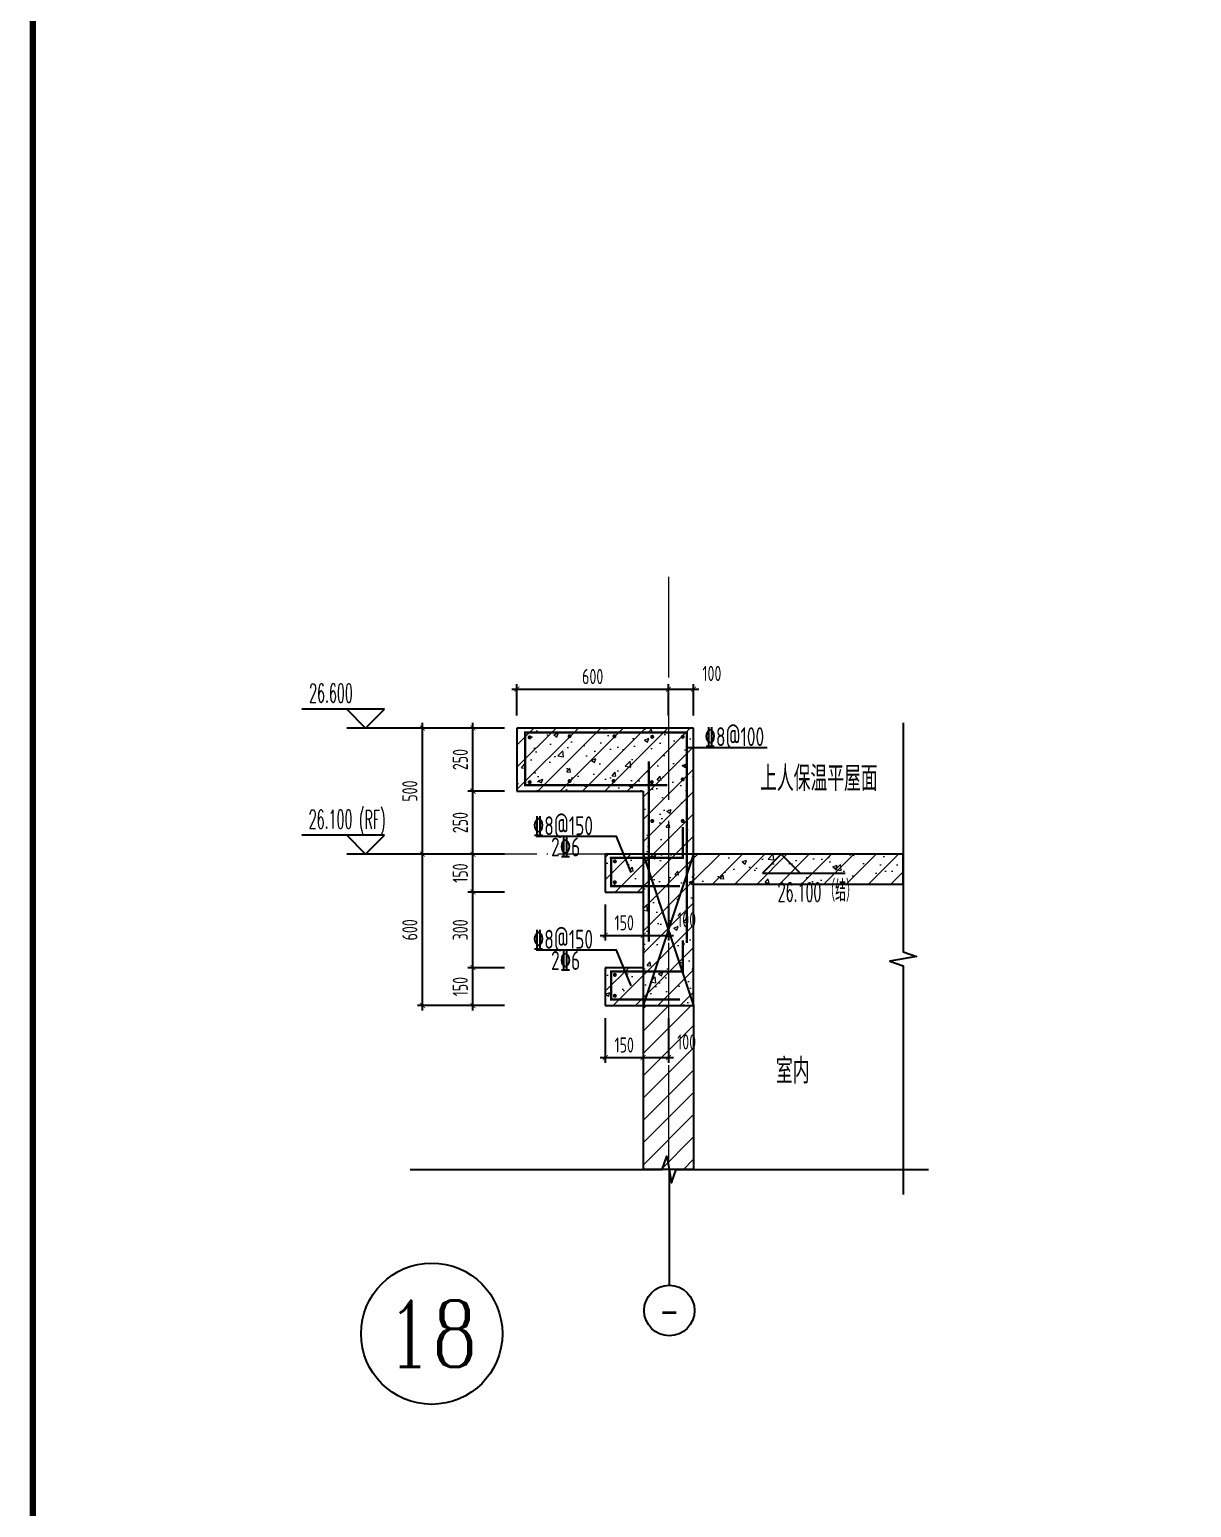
# Model space of a CAD drawing. Extents: x -655480 to 203344, y -294099 to 287156.
# Drawn here: x 163466 to 168070, y 133279 to 139137 of the extents above; entities that cross this region are included whole.
import ezdxf
from ezdxf.enums import TextEntityAlignment as Align

# ---------------------------------------------------------------- set-up
doc = ezdxf.new("R2010")
doc.units = 0
doc.header["$LTSCALE"] = 1000
doc.linetypes.add('DOTE', pattern=[2.42, 2, -0.2, 0.02, -0.2])
doc.layers.get('0').update_dxf_attribs({"linetype": 'CONTINUOUS'})
doc.layers.get('DEFPOINTS').update_dxf_attribs({"linetype": 'CONTINUOUS'})
for name, color, linetype in [('A-AXIS_TEXT', 7, 'CONTINUOUS'), ('AXIS', 3, 'CONTINUOUS'), ('DIM', 2, 'CONTINUOUS'), ('DIM_ELEV', 3, 'CONTINUOUS'), ('DIM_SYMB', 3, 'CONTINUOUS'), ('PUB_TEXT', 2, 'CONTINUOUS'), ('REIN', 6, 'CONTINUOUS'), ('S-大样-砼线', 7, 'CONTINUOUS'), ('S-引出线', 40, 'CONTINUOUS'), ('TEXT', 2, 'CONTINUOUS'), ('WALL', 5, 'CONTINUOUS')]:
    doc.layers.add(name, color=color, linetype=linetype)
for name, color, linetype, lineweight in [('AXIS_TEXT', 7, 'CONTINUOUS', 20), ('DOTE', 19, 'DOTE', 9), ('PUB_HATCH', 8, 'CONTINUOUS', 9), ('图框', 9, 'CONTINUOUS', 18)]:
    doc.layers.add(name, color=color, linetype=linetype, lineweight=lineweight)
doc.styles.add('_TCH_AXIS', font='COMPLEX', dxfattribs={"bigfont": 'GBCBIG'})
doc.styles.add('_TCH_DIM', font='SIMPLEX.shx', dxfattribs={"width": 0.7, "bigfont": 'GBCBIG.shx'})
doc.styles.add('COMPLEX', font='COMPLEX')
doc.styles.add('TSSD_DIMENSION', font='Tssdeng.shx', dxfattribs={"width": 0.7, "bigfont": 'tssdchn.shx'})
doc.styles.add('TSSD_REIN', font='tssdeng.shx', dxfattribs={"width": 0.7, "height": 300, "bigfont": 'tssdchn.shx'})
doc.dimstyles.new('TSSD_20_20', dxfattribs={"dimtxt": 60, "dimasz": 20, "dimexe": 20, "dimexo": 50, "dimgap": 20, "dimtad": 1, "dimdec": 0, "dimzin": 0, "dimdsep": 46, "dimtxsty": 'TSSD_DIMENSION', "dimblk": 'ARCHTICK', "dimblk1": 'ARCHTICK', "dimblk2": 'ARCHTICK', "dimcen": 0, "dimdle": 20, "dimclrt": 7, "dimadec": 0, "dimazin": 0, "dimtfac": 1, "dimtdec": 0, "dimtix": 1, "dimtmove": 2, "dimatfit": 3, "dimfxl": 1, "dimtolj": 1, "dimtzin": 0, "dimarcsym": 0})
pattern_1 = [(45, (-512502.044, 291727.59), (-44.194174, 44.194174), []), (50, (-512502.04, 291727.59), (179.315046, -15.688034), [18.75, -206.25]), (355, (-512502.04, 291727.6), (-34.687833, 188.048033), [15, -165]), (100.4514, (-512487.1, 291726.28), (144.627345, 172.359886), [15.935047, -175.28553]), (46.1842, (-512502.04, 291777.6), (266.81026, -41.379754), [28.125, -309.375]), (96.6356, (-512479.8, 291774.14), (233.66568, 243.52947), [23.90257, -262.92825]), (351.1842, (-512502.04, 291777.6), (233.66549, 243.52965), [22.5, -247.5]), (21, (-512477.04, 291765.09), (149.226763, -100.654723), [18.75, -206.25]), (326, (-512477.04, 291765.1), (60.828833, 181.28751), [15, -165]), (71.4514, (-512464.6, 291756.7), (210.055657, 80.632624), [15.935047, -175.28553]), (37.5, (-512502.044, 291727.59), (3.039964, 83.2234635), [0, -163, 0, -167.5, 0, -165.625]), (7.5, (-512502.04, 291727.59), (65.767384, 98.602928), [0, -95.5, 0, -159.25, 0, -63.125]), (327.5, (-512557.794, 291727.59), (133.455609, -5.638718), [0, -62.5, 0, -195, 0, -258.75]), (317.5, (-512582.79, 291727.59), (145.796542, 25.026246), [0, -81.25, 0, -129.5, 0, -183.75])]

# ---------------------------------------------------------------- blocks, each defined once
blk = doc.blocks.new('GFDDDDRG')
at = {"layer": '图框', "const_width": 50}
blk.add_lwpolyline([(894110, -159499), (922810, -159499), (922810, -108687), (894110, -108687)], close=True, dxfattribs=at)
blk = doc.blocks.new('_ArchTick')
at = {"color": 0, "linetype": 'ByBlock', "const_width": 0.15}
blk.add_lwpolyline([(-0.5, -0.5), (0.5, 0.5)], dxfattribs=at)
blk = doc.blocks.new('*D3475')
at = {"layer": 'DEFPOINTS', "color": 0, "transparency": 16777216}
for p in [(165022.6, 135868.8), (165322.6, 135868.8), (165322.6, 135268.8)]:
    blk.add_point(p, dxfattribs=at)
at = {"layer": 'DIM', "color": 0, "lineweight": -2, "transparency": 16777216}
for p, q in [((165272.6, 135868.8), (165002.6, 135868.8)), ((165022.6, 135248.8), (165022.6, 135888.8)), ((165272.6, 135268.8), (165002.6, 135268.8))]:
    blk.add_line(p, q, dxfattribs=at)
at = {"layer": 'DIM', "color": 0, "lineweight": -2, "transparency": 16777216, "xscale": 20, "yscale": 20, "zscale": 20}
for p, rotation in [((165022.6, 135868.8), 90), ((165022.6, 135268.8), 270)]:
    blk.add_blockref('_ArchTick', p, dxfattribs=dict(at, rotation=rotation))
at = {"layer": 'DIM', "color": 7, "transparency": 16777216, "insert": (164972.6, 135568.8), "char_height": 60, "attachment_point": 5, "rotation": 90, "style": 'TSSD_DIMENSION'}
blk.add_mtext('\\A1;600', dxfattribs=at)
blk = doc.blocks.new('*D3476')
at = {"layer": 'DEFPOINTS', "color": 0, "transparency": 16777216}
for p in [(165022.6, 136368.8), (165322.6, 136368.8), (165322.6, 135868.8)]:
    blk.add_point(p, dxfattribs=at)
at = {"layer": 'DIM', "color": 0, "lineweight": -2, "transparency": 16777216}
for p, q in [((165022.6, 135848.8), (165022.6, 136388.8)), ((165272.6, 136368.8), (165002.6, 136368.8)), ((165272.6, 135868.8), (165002.6, 135868.8))]:
    blk.add_line(p, q, dxfattribs=at)
at = {"layer": 'DIM', "color": 0, "lineweight": -2, "transparency": 16777216, "xscale": 20, "yscale": 20, "zscale": 20}
for p, rotation in [((165022.6, 136368.8), 90), ((165022.6, 135868.8), 270)]:
    blk.add_blockref('_ArchTick', p, dxfattribs=dict(at, rotation=rotation))
at = {"layer": 'DIM', "color": 7, "transparency": 16777216, "insert": (164972.6, 136118.8), "char_height": 60, "attachment_point": 5, "rotation": 90, "style": 'TSSD_DIMENSION'}
blk.add_mtext('\\A1;500', dxfattribs=at)
blk = doc.blocks.new('*D3477')
at = {"layer": 'DEFPOINTS', "color": 0, "transparency": 16777216}
for p in [(165747.2, 135718.8), (165897.2, 135718.8), (165897.2, 135546.8)]:
    blk.add_point(p, dxfattribs=at)
at = {"layer": 'DIM', "color": 0, "lineweight": -2, "transparency": 16777216}
for p, q in [((165747.2, 135668.8), (165747.2, 135526.8)), ((165897.2, 135668.8), (165897.2, 135526.8)), ((165727.2, 135546.8), (165917.2, 135546.8))]:
    blk.add_line(p, q, dxfattribs=at)
at = {"layer": 'DIM', "color": 0, "lineweight": -2, "transparency": 16777216, "xscale": 20, "yscale": 20, "zscale": 20, "rotation": 180}
blk.add_blockref('_ArchTick', (165747.2, 135546.8), dxfattribs=at)
at = {"layer": 'DIM', "color": 0, "lineweight": -2, "transparency": 16777216, "xscale": 20, "yscale": 20, "zscale": 20}
blk.add_blockref('_ArchTick', (165897.2, 135546.8), dxfattribs=at)
at = {"layer": 'DIM', "color": 7, "transparency": 16777216, "insert": (165822.2, 135596.8), "char_height": 60, "attachment_point": 5, "style": 'TSSD_DIMENSION'}
blk.add_mtext('\\A1;150', dxfattribs=at)
blk = doc.blocks.new('*D3478')
at = {"layer": 'DEFPOINTS', "color": 0, "transparency": 16777216}
for p in [(165897.2, 135718.8), (165997.2, 135718.8), (165997.2, 135546.8)]:
    blk.add_point(p, dxfattribs=at)
at = {"layer": 'DIM', "color": 0, "lineweight": -2, "transparency": 16777216}
for p, q in [((165897.2, 135668.8), (165897.2, 135526.8)), ((165997.2, 135668.8), (165997.2, 135526.8)), ((165877.2, 135546.8), (166017.2, 135546.8))]:
    blk.add_line(p, q, dxfattribs=at)
at = {"layer": 'DIM', "color": 0, "lineweight": -2, "transparency": 16777216, "xscale": 20, "yscale": 20, "zscale": 20, "rotation": 180}
blk.add_blockref('_ArchTick', (165897.2, 135546.8), dxfattribs=at)
at = {"layer": 'DIM', "color": 0, "lineweight": -2, "transparency": 16777216, "xscale": 20, "yscale": 20, "zscale": 20}
blk.add_blockref('_ArchTick', (165997.2, 135546.8), dxfattribs=at)
at = {"layer": 'DIM', "color": 7, "transparency": 16777216, "insert": (166069.6, 135609), "char_height": 60, "attachment_point": 5, "style": 'TSSD_DIMENSION'}
blk.add_mtext('\\A1;100', dxfattribs=at)
blk = doc.blocks.new('*D3479')
at = {"layer": 'DEFPOINTS', "color": 0, "transparency": 16777216}
for p in [(165997.2, 136522.9), (165397.2, 136368.8), (165997.2, 136368.8)]:
    blk.add_point(p, dxfattribs=at)
at = {"layer": 'DIM', "color": 0, "lineweight": -2, "transparency": 16777216}
for p, q in [((165377.2, 136522.9), (166017.2, 136522.9)), ((165397.2, 136418.8), (165397.2, 136542.9)), ((165997.2, 136418.8), (165997.2, 136542.9))]:
    blk.add_line(p, q, dxfattribs=at)
at = {"layer": 'DIM', "color": 0, "lineweight": -2, "transparency": 16777216, "xscale": 20, "yscale": 20, "zscale": 20, "rotation": 180}
blk.add_blockref('_ArchTick', (165397.2, 136522.9), dxfattribs=at)
at = {"layer": 'DIM', "color": 0, "lineweight": -2, "transparency": 16777216, "xscale": 20, "yscale": 20, "zscale": 20}
blk.add_blockref('_ArchTick', (165997.2, 136522.9), dxfattribs=at)
at = {"layer": 'DIM', "color": 7, "transparency": 16777216, "insert": (165697.2, 136572.9), "char_height": 60, "attachment_point": 5, "style": 'TSSD_DIMENSION'}
blk.add_mtext('\\A1;600', dxfattribs=at)
blk = doc.blocks.new('*D3480')
at = {"layer": 'DEFPOINTS', "color": 0, "transparency": 16777216}
for p in [(166097.2, 136522.9), (165997.2, 136368.8), (166097.2, 136368.8)]:
    blk.add_point(p, dxfattribs=at)
at = {"layer": 'DIM', "color": 0, "lineweight": -2, "transparency": 16777216}
for p, q in [((165977.2, 136522.9), (166117.2, 136522.9)), ((165997.2, 136418.8), (165997.2, 136542.9)), ((166097.2, 136418.8), (166097.2, 136542.9))]:
    blk.add_line(p, q, dxfattribs=at)
at = {"layer": 'DIM', "color": 0, "lineweight": -2, "transparency": 16777216, "xscale": 20, "yscale": 20, "zscale": 20, "rotation": 180}
blk.add_blockref('_ArchTick', (165997.2, 136522.9), dxfattribs=at)
at = {"layer": 'DIM', "color": 0, "lineweight": -2, "transparency": 16777216, "xscale": 20, "yscale": 20, "zscale": 20}
blk.add_blockref('_ArchTick', (166097.2, 136522.9), dxfattribs=at)
at = {"layer": 'DIM', "color": 7, "transparency": 16777216, "insert": (166169.6, 136585.1), "char_height": 60, "attachment_point": 5, "style": 'TSSD_DIMENSION'}
blk.add_mtext('\\A1;100', dxfattribs=at)
blk = doc.blocks.new('*D3481')
at = {"layer": 'DEFPOINTS', "color": 0, "transparency": 16777216}
for p in [(165747.2, 135268.8), (165897.2, 135268.8), (165897.2, 135062.3)]:
    blk.add_point(p, dxfattribs=at)
at = {"layer": 'DIM', "color": 0, "lineweight": -2, "transparency": 16777216}
for p, q in [((165747.2, 135218.8), (165747.2, 135042.3)), ((165897.2, 135218.8), (165897.2, 135042.3)), ((165727.2, 135062.3), (165917.2, 135062.3))]:
    blk.add_line(p, q, dxfattribs=at)
at = {"layer": 'DIM', "color": 0, "lineweight": -2, "transparency": 16777216, "xscale": 20, "yscale": 20, "zscale": 20, "rotation": 180}
blk.add_blockref('_ArchTick', (165747.2, 135062.3), dxfattribs=at)
at = {"layer": 'DIM', "color": 0, "lineweight": -2, "transparency": 16777216, "xscale": 20, "yscale": 20, "zscale": 20}
blk.add_blockref('_ArchTick', (165897.2, 135062.3), dxfattribs=at)
at = {"layer": 'DIM', "color": 7, "transparency": 16777216, "insert": (165822.2, 135112.3), "char_height": 60, "attachment_point": 5, "style": 'TSSD_DIMENSION'}
blk.add_mtext('\\A1;150', dxfattribs=at)
blk = doc.blocks.new('*D3482')
at = {"layer": 'DEFPOINTS', "color": 0, "transparency": 16777216}
for p in [(165897.2, 135268.8), (165997.2, 135268.8), (165997.2, 135062.3)]:
    blk.add_point(p, dxfattribs=at)
at = {"layer": 'DIM', "color": 0, "lineweight": -2, "transparency": 16777216}
for p, q in [((165897.2, 135218.8), (165897.2, 135042.3)), ((165997.2, 135218.8), (165997.2, 135042.3)), ((165877.2, 135062.3), (166017.2, 135062.3))]:
    blk.add_line(p, q, dxfattribs=at)
at = {"layer": 'DIM', "color": 0, "lineweight": -2, "transparency": 16777216, "xscale": 20, "yscale": 20, "zscale": 20, "rotation": 180}
blk.add_blockref('_ArchTick', (165897.2, 135062.3), dxfattribs=at)
at = {"layer": 'DIM', "color": 0, "lineweight": -2, "transparency": 16777216, "xscale": 20, "yscale": 20, "zscale": 20}
blk.add_blockref('_ArchTick', (165997.2, 135062.3), dxfattribs=at)
at = {"layer": 'DIM', "color": 7, "transparency": 16777216, "insert": (166069.6, 135124.5), "char_height": 60, "attachment_point": 5, "style": 'TSSD_DIMENSION'}
blk.add_mtext('\\A1;100', dxfattribs=at)
blk = doc.blocks.new('*D3483')
at = {"layer": 'DEFPOINTS', "color": 0, "transparency": 16777216}
for p in [(165222.6, 136368.8), (165397.2, 136368.8), (165397.2, 136118.8)]:
    blk.add_point(p, dxfattribs=at)
at = {"layer": 'DIM', "color": 0, "lineweight": -2, "transparency": 16777216}
for p, q in [((165222.6, 136098.8), (165222.6, 136388.8)), ((165347.2, 136368.8), (165202.6, 136368.8)), ((165347.2, 136118.8), (165202.6, 136118.8))]:
    blk.add_line(p, q, dxfattribs=at)
at = {"layer": 'DIM', "color": 0, "lineweight": -2, "transparency": 16777216, "xscale": 20, "yscale": 20, "zscale": 20}
for p, rotation in [((165222.6, 136368.8), 90), ((165222.6, 136118.8), 270)]:
    blk.add_blockref('_ArchTick', p, dxfattribs=dict(at, rotation=rotation))
at = {"layer": 'DIM', "color": 7, "transparency": 16777216, "insert": (165172.6, 136243.8), "char_height": 60, "attachment_point": 5, "rotation": 90, "style": 'TSSD_DIMENSION'}
blk.add_mtext('\\A1;250', dxfattribs=at)
blk = doc.blocks.new('*D3484')
at = {"layer": 'DEFPOINTS', "color": 0, "transparency": 16777216}
for p in [(165222.6, 136118.8), (165397.2, 136118.8), (165397.2, 135868.8)]:
    blk.add_point(p, dxfattribs=at)
at = {"layer": 'DIM', "color": 0, "lineweight": -2, "transparency": 16777216}
for p, q in [((165347.2, 136118.8), (165202.6, 136118.8)), ((165222.6, 135848.8), (165222.6, 136138.8)), ((165347.2, 135868.8), (165202.6, 135868.8))]:
    blk.add_line(p, q, dxfattribs=at)
at = {"layer": 'DIM', "color": 0, "lineweight": -2, "transparency": 16777216, "xscale": 20, "yscale": 20, "zscale": 20}
for p, rotation in [((165222.6, 136118.8), 90), ((165222.6, 135868.8), 270)]:
    blk.add_blockref('_ArchTick', p, dxfattribs=dict(at, rotation=rotation))
at = {"layer": 'DIM', "color": 7, "transparency": 16777216, "insert": (165172.6, 135993.8), "char_height": 60, "attachment_point": 5, "rotation": 90, "style": 'TSSD_DIMENSION'}
blk.add_mtext('\\A1;250', dxfattribs=at)
blk = doc.blocks.new('*D3485')
at = {"layer": 'DEFPOINTS', "color": 0, "transparency": 16777216}
for p in [(165222.6, 135868.8), (165397.2, 135868.8), (165397.2, 135718.8)]:
    blk.add_point(p, dxfattribs=at)
at = {"layer": 'DIM', "color": 0, "lineweight": -2, "transparency": 16777216}
for p, q in [((165347.2, 135868.8), (165202.6, 135868.8)), ((165222.6, 135698.8), (165222.6, 135888.8)), ((165347.2, 135718.8), (165202.6, 135718.8))]:
    blk.add_line(p, q, dxfattribs=at)
at = {"layer": 'DIM', "color": 0, "lineweight": -2, "transparency": 16777216, "xscale": 20, "yscale": 20, "zscale": 20}
for p, rotation in [((165222.6, 135868.8), 90), ((165222.6, 135718.8), 270)]:
    blk.add_blockref('_ArchTick', p, dxfattribs=dict(at, rotation=rotation))
at = {"layer": 'DIM', "color": 7, "transparency": 16777216, "insert": (165172.6, 135793.8), "char_height": 60, "attachment_point": 5, "rotation": 90, "style": 'TSSD_DIMENSION'}
blk.add_mtext('\\A1;150', dxfattribs=at)
blk = doc.blocks.new('*D3486')
at = {"layer": 'DEFPOINTS', "color": 0, "transparency": 16777216}
for p in [(165222.6, 135718.8), (165397.2, 135718.8), (165397.2, 135418.8)]:
    blk.add_point(p, dxfattribs=at)
at = {"layer": 'DIM', "color": 0, "lineweight": -2, "transparency": 16777216}
for p, q in [((165222.6, 135398.8), (165222.6, 135738.8)), ((165347.2, 135718.8), (165202.6, 135718.8)), ((165347.2, 135418.8), (165202.6, 135418.8))]:
    blk.add_line(p, q, dxfattribs=at)
at = {"layer": 'DIM', "color": 0, "lineweight": -2, "transparency": 16777216, "xscale": 20, "yscale": 20, "zscale": 20}
for p, rotation in [((165222.6, 135718.8), 90), ((165222.6, 135418.8), 270)]:
    blk.add_blockref('_ArchTick', p, dxfattribs=dict(at, rotation=rotation))
at = {"layer": 'DIM', "color": 7, "transparency": 16777216, "insert": (165172.6, 135568.8), "char_height": 60, "attachment_point": 5, "rotation": 90, "style": 'TSSD_DIMENSION'}
blk.add_mtext('\\A1;300', dxfattribs=at)
blk = doc.blocks.new('*D3487')
at = {"layer": 'DEFPOINTS', "color": 0, "transparency": 16777216}
for p in [(165222.6, 135418.8), (165397.2, 135418.8), (165397.2, 135268.8)]:
    blk.add_point(p, dxfattribs=at)
at = {"layer": 'DIM', "color": 0, "lineweight": -2, "transparency": 16777216}
for p, q in [((165347.2, 135418.8), (165202.6, 135418.8)), ((165222.6, 135248.8), (165222.6, 135438.8)), ((165347.2, 135268.8), (165202.6, 135268.8))]:
    blk.add_line(p, q, dxfattribs=at)
at = {"layer": 'DIM', "color": 0, "lineweight": -2, "transparency": 16777216, "xscale": 20, "yscale": 20, "zscale": 20}
for p, rotation in [((165222.6, 135418.8), 90), ((165222.6, 135268.8), 270)]:
    blk.add_blockref('_ArchTick', p, dxfattribs=dict(at, rotation=rotation))
at = {"layer": 'DIM', "color": 7, "transparency": 16777216, "insert": (165172.6, 135343.8), "char_height": 60, "attachment_point": 5, "rotation": 90, "style": 'TSSD_DIMENSION'}
blk.add_mtext('\\A1;150', dxfattribs=at)
blk = doc.blocks.new('_AXISO')
blk.add_circle((0, 0), 0.5)
at = {"layer": 'A-AXIS_TEXT', "style": 'COMPLEX', "width": 1.041667}
blk.add_attdef('A', text='', height=0.56, dxfattribs=at).set_placement((-0.25, -0.28), (0.25, -0.28), align=Align.FIT)
blk = doc.blocks.new('20210809.04161054')
at = {"layer": 'REIN', "const_width": 9}
for points in [[(87718.2, 67455), (87154.5, 67455), (87154.5, 67663.4), (87795.6, 67663.4), (87795.6, 66828.4)], [(87644.5, 66834), (87644.5, 67548.7)], [(87779.8, 67289.1), (87779.8, 67166.2), (87495.9, 67166.2), (87495.9, 67054.4), (87768.4, 67054.4)], [(87779.8, 66839.1), (87779.8, 66716.2), (87495.9, 66716.2), (87495.9, 66604.4), (87768.4, 66604.4)]]:
    blk.add_lwpolyline(points, dxfattribs=at)
at = {"layer": 'REIN', "const_width": 8}
for points in [[(87168.8, 67643.8, 1), (87176.8, 67643.8, 1)], [(87326.8, 67648.6, 1), (87334.8, 67648.6, 1)], [(87504.5, 67648.6, 1), (87512.5, 67648.6, 1)], [(87654.3, 67646.1, 1), (87662.3, 67646.1, 1)], [(87775, 67646.1, 1), (87783, 67646.1, 1)], [(87775, 67477.5, 1), (87783, 67477.5, 1)], [(87168.8, 67466.4, 1), (87176.8, 67466.4, 1)], [(87326.8, 67471.1, 1), (87334.8, 67471.1, 1)], [(87501.1, 67471.1, 1), (87509.1, 67471.1, 1)], [(87652.4, 67466.4, 1), (87660.4, 67466.4, 1)], [(87654.3, 67312.6, 1), (87662.3, 67312.6, 1)], [(87775, 67312.6, 1), (87783, 67312.6, 1)], [(87506.1, 67152.6, 1), (87514.1, 67152.6, 1)], [(87506.1, 67069.6, 1), (87514.1, 67069.6, 1)], [(87506.1, 66702.6, 1), (87514.1, 66702.6, 1)], [(87506.1, 66619.6, 1), (87514.1, 66619.6, 1)]]:
    blk.add_lwpolyline(points, format="xyb", close=True, dxfattribs=at)
at = {"layer": 'S-大样-砼线'}
for p, q in [((87622.4, 67180.9), (87822.4, 66580.9)), ((87822.4, 67180.9), (87622.4, 66580.9))]:
    blk.add_line(p, q, dxfattribs=at)
blk.add_lwpolyline([(87822.4, 67180.9), (87622.4, 67180.9), (87622.4, 66580.9), (87822.4, 66580.9)], close=True, dxfattribs=at)
at = {"layer": 'S-引出线'}
for points in [[(88114.1, 67602.4), (87795.6, 67602.4)], [(87575.2, 67108.9), (87517.1, 67250.5), (87198.7, 67250.5)], [(87575.2, 66658.9), (87517.1, 66800.5), (87198.7, 66800.5)]]:
    blk.add_lwpolyline(points, dxfattribs=at)
at = {"layer": 'TEXT', "color": 1, "style": 'TSSD_REIN', "width": 0.7}
blk.add_text('%%1328@100', height=75, rotation=0, dxfattribs=at).set_placement((87865.9, 67609.2))
at = {"layer": 'TEXT', "style": 'TSSD_REIN', "width": 0.7}
for s, p in [('%%1328@150', (87185.6, 67256.1)), ('2%%1326', (87257.5, 67172)), ('%%1328@150', (87185.6, 66806.1)), ('2%%1326', (87257.5, 66722))]:
    blk.add_text(s, height=75, rotation=0, dxfattribs=at).set_placement(p)

msp = doc.modelspace()

# ---------------------------------------------------------------- hatches: boundary and pattern name
at = {"layer": 'PUB_HATCH'}
h = msp.add_hatch(dxfattribs=at)
h.set_pattern_fill('钢筋混凝土', color=256, scale=25, style=0)
h.set_pattern_definition(pattern_1)
h.paths.add_polyline_path([(166097.19, 135268.77), (166097.19, 136368.77), (165397.19, 136368.77), (165397.19, 136118.77), (165897.19, 136118.77), (165897.19, 135868.77), (165747.19, 135868.77), (165747.19, 135718.77), (165897.19, 135718.77), (165897.19, 135418.77), (165747.19, 135418.77), (165747.19, 135268.77)])
h = msp.add_hatch(dxfattribs=at)
h.set_pattern_fill('钢筋混凝土', color=256, scale=25, style=0)
h.set_pattern_definition(pattern_1)
h.paths.add_polyline_path([(166097.19, 135868.77), (166097.19, 135748.77), (166927.42, 135748.77), (166927.42, 135868.77)])
h = msp.add_hatch(dxfattribs=at)
h.set_pattern_fill('普通砖', color=256, scale=25, style=0)
h.set_pattern_definition([(45, (-512502.044, 291772.47), (-44.1941915, 44.1941915), [])])
h.paths.add_polyline_path([(166097.19, 135268.77), (165997.16, 135268.77), (165897.24, 135268.77), (165897.24, 134619.15), (166097.24, 134619.15), (166097.24, 135268.77)])

# ---------------------------------------------------------------- linework, layer by layer
at = {"layer": 'AXIS'}
msp.add_line((166000.79, 134619.15), (166000.79, 134159.76), dxfattribs=at)
at = {"layer": 'AXIS', "color": 6}
msp.add_circle((165059.54, 133967.93), 280, dxfattribs=at)
at = {"layer": 'DIM_ELEV'}
for p, q in [((164872.58, 136443.77), (164544.58, 136443.77)), ((164797.58, 136368.77), (164722.58, 136443.77)), ((164797.58, 136368.77), (164872.58, 136443.77)), ((165222.58, 136368.77), (164722.58, 136368.77)), ((164872.58, 135943.77), (164544.58, 135943.77)), ((164797.58, 135868.77), (164722.58, 135943.77)), ((164797.58, 135868.77), (164872.58, 135943.77)), ((165222.58, 135868.77), (164722.58, 135868.77))]:
    msp.add_line(p, q, dxfattribs=at)
at = {"layer": 'DIM_ELEV', "color": 3}
for p, q in [((166444.69, 135868.77), (166369.69, 135793.77)), ((166444.69, 135868.77), (166519.69, 135793.77)), ((166369.69, 135793.77), (166697.69, 135793.77))]:
    msp.add_line(p, q, dxfattribs=at)
at = {"layer": 'DIM_SYMB'}
for points in [[(166927.42, 136388.79), (166927.42, 135482.1), (166979.92, 135462.99), (166874.92, 135444.47), (166927.42, 135425.85), (166927.42, 134519.15)], [(164973.63, 134619.15), (165972.4, 134619.15), (165991.51, 134671.65), (166010.02, 134566.65), (166028.65, 134619.15), (167027.42, 134619.15)]]:
    msp.add_lwpolyline(points, dxfattribs=at)
at = {"layer": 'DOTE', "color": 1, "linetype": 'DOTE', "ltscale": 0.2}
for p, q in [((165997.19, 136968.77), (165997.19, 134619.15)), ((166927.42, 135868.77), (165022.58, 135868.77))]:
    msp.add_line(p, q, dxfattribs=at)
at = {"layer": 'WALL'}
for p, q in [((166097.19, 136368.77), (165397.19, 136368.77)), ((165397.19, 136368.77), (165397.19, 136118.77)), ((166097.19, 135868.77), (166097.19, 136368.77)), ((165397.19, 136118.77), (165897.19, 136118.77)), ((165897.19, 136118.77), (165897.19, 135868.77)), ((165897.19, 135868.77), (165747.19, 135868.77)), ((165747.19, 135868.77), (165747.19, 135718.77)), ((166927.42, 135868.77), (166097.19, 135868.77)), ((166927.42, 135748.77), (166927.42, 135868.77)), ((166097.19, 135268.77), (166097.19, 135748.77)), ((166927.42, 135748.77), (166097.19, 135748.77)), ((165747.19, 135718.77), (165897.19, 135718.77)), ((165897.19, 135718.77), (165897.19, 135418.77)), ((165897.19, 135418.77), (165747.19, 135418.77)), ((165747.19, 135418.77), (165747.19, 135268.77)), ((165747.19, 135268.77), (166097.19, 135268.77)), ((165897.24, 135268.77), (165897.24, 134619.15)), ((166097.24, 135268.77), (166097.19, 135268.77)), ((166097.24, 135268.77), (166097.24, 134619.15)), ((166097.24, 134619.15), (165897.24, 134619.15))]:
    msp.add_line(p, q, dxfattribs=at)

# ---------------------------------------------------------------- block references
at = {"xscale": 0.5, "yscale": 0.5, "zscale": 0.5}
msp.add_blockref('GFDDDDRG', (-283576.43, 198011.07), dxfattribs=at)
at = {"layer": 'AXIS'}
ref = msp.add_blockref('_AXISO', (166000.79, 134059.76), dxfattribs=dict(at, xscale=200, yscale=200, zscale=200))
ref.add_attrib('A', '-', dxfattribs={"layer": 'AXIS_TEXT', "height": 116.49, "style": '_TCH_AXIS', "width": 0.777778}).set_placement((165961.96, 134001.52), (166039.62, 134001.52), align=Align.FIT)
at = {"layer": 'REIN'}
msp.add_blockref('20210809.04161054', (78274.85, 68687.83), dxfattribs=at)

# ---------------------------------------------------------------- texts
at = {"layer": 'AXIS_TEXT', "color": 6, "style": '_TCH_AXIS'}
msp.add_text('18', height=262.756, dxfattribs=at).set_placement((164878.12, 133836.55), (165240.97, 133836.55), align=Align.FIT)
at = {"layer": 'DIM_ELEV', "color": 7, "style": '_TCH_DIM'}
for s, height, width, p in [('26.100', 74.375, 0.494118, (166430.13, 135681.25)), ('（结）', 84.397, 0.7, (166615.63, 135681.25))]:
    msp.add_text(s, height=height, dxfattribs=dict(at, width=width)).set_placement(p)
at = {"layer": 'PUB_TEXT'}
for s, height, style, width, p in [('26.600', 74.375, '_TCH_DIM', 0.494118, (164573.48, 136470.02)), ('上人保温平屋面', 100, 'TSSD_REIN', 0.7, (166360.77, 136118.59)), ('26.100', 74.375, '_TCH_DIM', 0.494118, (164572.08, 135970.02)), ('(RF)', 74.375, '_TCH_DIM', 0.494118, (164770.83, 135968.8)), ('室内', 100, 'TSSD_REIN', 0.7, (166423.22, 134959.59))]:
    msp.add_text(s, height=height, dxfattribs=dict(at, style=style, width=width)).set_placement(p)

# ---------------------------------------------------------------- dimensions: what is measured, and where the dimension line sits
at = {"layer": 'DIM'}
for p1, p2, distance, picture, middle in [((165397.19, 136368.77), (165997.19, 136368.77), 154.16, '*D3479', (165697.19, 136572.93)), ((165322.58, 135868.77), (165322.58, 136368.77), 300, '*D3476', (164972.58, 136118.77)), ((165397.19, 136118.77), (165397.19, 136368.77), 174.61, '*D3483', (165172.58, 136243.77)), ((165397.19, 135868.77), (165397.19, 136118.77), 174.61, '*D3484', (165172.58, 135993.77)), ((165322.58, 135268.77), (165322.58, 135868.77), 300, '*D3475', (164972.58, 135568.77)), ((165397.19, 135718.77), (165397.19, 135868.77), 174.61, '*D3485', (165172.58, 135793.77)), ((165397.19, 135418.77), (165397.19, 135718.77), 174.61, '*D3486', (165172.58, 135568.77)), ((165747.19, 135718.77), (165897.19, 135718.77), -171.98, '*D3477', (165822.19, 135596.8)), ((165397.19, 135268.77), (165397.19, 135418.77), 174.61, '*D3487', (165172.58, 135343.77)), ((165747.19, 135268.77), (165897.19, 135268.77), -206.45, '*D3481', (165822.19, 135112.32))]:
    dim = msp.add_aligned_dim(p1=p1, p2=p2, distance=distance, dimstyle='TSSD_20_20', dxfattribs=at)
    dim.commit()
    dim.dimension.update_dxf_attribs({"geometry": picture, "text_midpoint": middle})
for base, p1, p2, picture, middle in [((166097.19, 136522.93), (165997.19, 136368.77), (166097.19, 136368.77), '*D3480', (166169.61, 136585.12)), ((165997.19, 135546.8), (165897.19, 135718.77), (165997.19, 135718.77), '*D3478', (166069.61, 135608.98)), ((165997.19, 135062.32), (165897.19, 135268.77), (165997.19, 135268.77), '*D3482', (166069.61, 135124.51))]:
    dim = msp.add_linear_dim(base=base, p1=p1, p2=p2, angle=360, dimstyle='TSSD_20_20', dxfattribs=at)
    dim.commit()
    dim.dimension.update_dxf_attribs({"geometry": picture, "text_midpoint": middle, "dimtype": 161})

doc.saveas('drawing.dxf')
